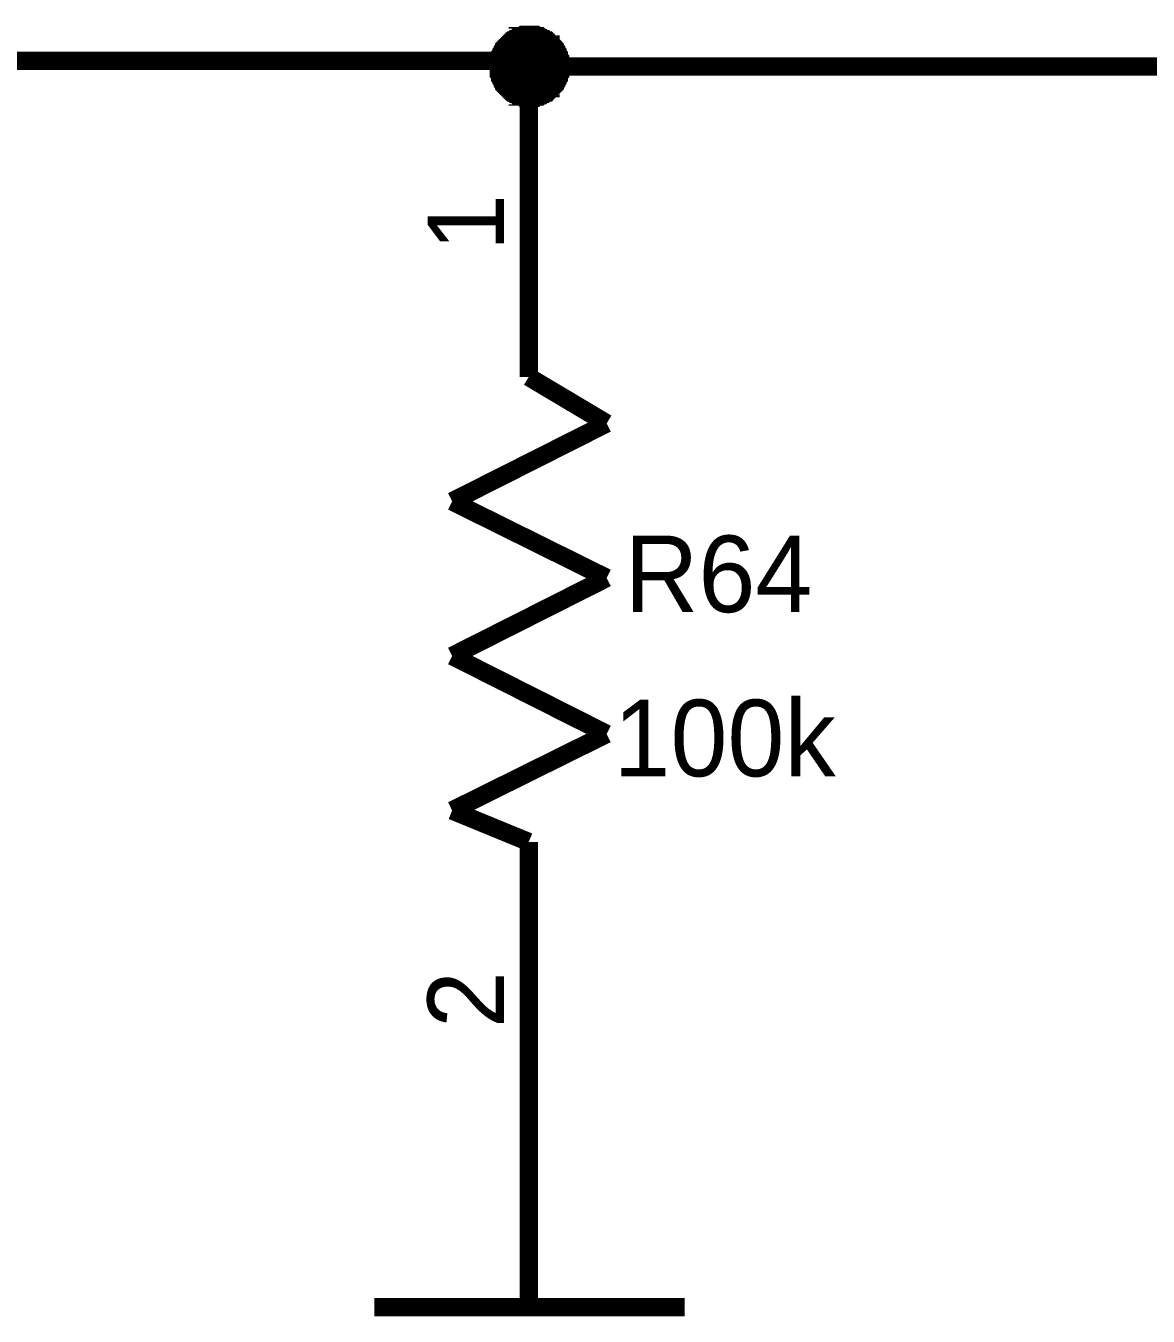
# Model space of a CAD drawing. Header units: millimetres. Extents: x 0 to 800, y 0 to 567.
# Drawn here: x 226.37 to 244.75, y 99.39 to 120.52 of the extents above; entities that cross this region are included whole.
import ezdxf

# ---------------------------------------------------------------- set-up
doc = ezdxf.new("R2010")
doc.units = ezdxf.units.MM
doc.layers.add('Sheet', color=255, linetype='Continuous')

msp = doc.modelspace()

# ---------------------------------------------------------------- linework, layer by layer
at = {"layer": 'Sheet'}
for points, const_width in [([(234.117, 119.856), (234.117, 119.878), (234.117, 119.901), (234.117, 119.945), (234.117, 119.968), (234.139, 119.99), (234.139, 120.013), (234.139, 120.035), (234.161, 120.057), (234.161, 120.08), (234.184, 120.102), (234.184, 120.125), (234.206, 120.147), (234.206, 120.169), (234.229, 120.192), (234.251, 120.214), (234.251, 120.214), (234.273, 120.237), (234.296, 120.259), (234.318, 120.281), (234.341, 120.281), (234.363, 120.304), (234.385, 120.304), (234.408, 120.326), (234.43, 120.326), (234.43, 120.349), (234.475, 120.349), (234.497, 120.349), (234.52, 120.371), (234.542, 120.371), (234.565, 120.371), (234.587, 120.371), (234.609, 120.371)], 0.3), ([(234.117, 119.856), (234.117, 119.878), (234.117, 119.901), (234.117, 119.945), (234.117, 119.968), (234.139, 119.99), (234.139, 120.013), (234.139, 120.035), (234.161, 120.057), (234.161, 120.08), (234.184, 120.102), (234.184, 120.125), (234.206, 120.147), (234.206, 120.169), (234.229, 120.192), (234.251, 120.214), (234.251, 120.214), (234.273, 120.237), (234.296, 120.259), (234.318, 120.281), (234.341, 120.281), (234.363, 120.304), (234.385, 120.304), (234.408, 120.326), (234.43, 120.326), (234.43, 120.349), (234.475, 120.349), (234.497, 120.349), (234.52, 120.371), (234.542, 120.371), (234.565, 120.371), (234.587, 120.371), (234.609, 120.371)], 0.3), ([(234.117, 119.856), (234.117, 119.878), (234.117, 119.901), (234.117, 119.945), (234.117, 119.968), (234.139, 119.99), (234.139, 120.013), (234.139, 120.035), (234.161, 120.057), (234.161, 120.08), (234.184, 120.102), (234.184, 120.125), (234.206, 120.147), (234.206, 120.169), (234.229, 120.192), (234.251, 120.214), (234.251, 120.214), (234.273, 120.237), (234.296, 120.259), (234.318, 120.281), (234.341, 120.281), (234.363, 120.304), (234.385, 120.304), (234.408, 120.326), (234.43, 120.326), (234.43, 120.349), (234.475, 120.349), (234.497, 120.349), (234.52, 120.371), (234.542, 120.371), (234.565, 120.371), (234.587, 120.371), (234.609, 120.371)], 0.3), ([(234.117, 119.856), (234.117, 119.878), (234.117, 119.901), (234.117, 119.945), (234.117, 119.968), (234.139, 119.99), (234.139, 120.013), (234.139, 120.035), (234.161, 120.057), (234.161, 120.08), (234.184, 120.102), (234.184, 120.125), (234.206, 120.147), (234.206, 120.169), (234.229, 120.192), (234.251, 120.214), (234.251, 120.214), (234.273, 120.237), (234.296, 120.259), (234.318, 120.281), (234.341, 120.281), (234.363, 120.304), (234.385, 120.304), (234.408, 120.326), (234.43, 120.326), (234.43, 120.349), (234.475, 120.349), (234.497, 120.349), (234.52, 120.371), (234.542, 120.371), (234.565, 120.371), (234.587, 120.371), (234.609, 120.371)], 0.3), ([(234.117, 119.856), (234.117, 119.878), (234.117, 119.901), (234.117, 119.945), (234.117, 119.968), (234.139, 119.99), (234.139, 120.013), (234.139, 120.035), (234.161, 120.057), (234.161, 120.08), (234.184, 120.102), (234.184, 120.125), (234.206, 120.147), (234.206, 120.169), (234.229, 120.192), (234.251, 120.214), (234.251, 120.214), (234.273, 120.237), (234.296, 120.259), (234.318, 120.281), (234.341, 120.281), (234.363, 120.304), (234.385, 120.304), (234.408, 120.326), (234.43, 120.326), (234.43, 120.349), (234.475, 120.349), (234.497, 120.349), (234.52, 120.371), (234.542, 120.371), (234.565, 120.371), (234.587, 120.371), (234.609, 120.371)], 0.3), ([(234.609, 120.371), (234.609, 120.371)], 0.3), ([(234.609, 120.371), (234.632, 120.371), (234.654, 120.371), (234.699, 120.371), (234.721, 120.371), (234.744, 120.349), (234.766, 120.349), (234.789, 120.349), (234.811, 120.326), (234.833, 120.326), (234.856, 120.304), (234.878, 120.304), (234.901, 120.281), (234.923, 120.281), (234.945, 120.259), (234.968, 120.237), (234.968, 120.214), (234.99, 120.214), (235.013, 120.192), (235.035, 120.169), (235.035, 120.147), (235.057, 120.125), (235.057, 120.102), (235.08, 120.08), (235.08, 120.057), (235.102, 120.035), (235.102, 120.013), (235.102, 119.99), (235.125, 119.968), (235.125, 119.945), (235.125, 119.901), (235.125, 119.878), (235.125, 119.856)], 0.3), ([(234.609, 120.371), (234.609, 120.371)], 0.3), ([(234.609, 120.371), (234.632, 120.371), (234.654, 120.371), (234.699, 120.371), (234.721, 120.371), (234.744, 120.349), (234.766, 120.349), (234.789, 120.349), (234.811, 120.326), (234.833, 120.326), (234.856, 120.304), (234.878, 120.304), (234.901, 120.281), (234.923, 120.281), (234.945, 120.259), (234.968, 120.237), (234.968, 120.214), (234.99, 120.214), (235.013, 120.192), (235.035, 120.169), (235.035, 120.147), (235.057, 120.125), (235.057, 120.102), (235.08, 120.08), (235.08, 120.057), (235.102, 120.035), (235.102, 120.013), (235.102, 119.99), (235.125, 119.968), (235.125, 119.945), (235.125, 119.901), (235.125, 119.878), (235.125, 119.856)], 0.3), ([(234.609, 120.371), (234.609, 120.371)], 0.3), ([(234.609, 120.371), (234.632, 120.371), (234.654, 120.371), (234.699, 120.371), (234.721, 120.371), (234.744, 120.349), (234.766, 120.349), (234.789, 120.349), (234.811, 120.326), (234.833, 120.326), (234.856, 120.304), (234.878, 120.304), (234.901, 120.281), (234.923, 120.281), (234.945, 120.259), (234.968, 120.237), (234.968, 120.214), (234.99, 120.214), (235.013, 120.192), (235.035, 120.169), (235.035, 120.147), (235.057, 120.125), (235.057, 120.102), (235.08, 120.08), (235.08, 120.057), (235.102, 120.035), (235.102, 120.013), (235.102, 119.99), (235.125, 119.968), (235.125, 119.945), (235.125, 119.901), (235.125, 119.878), (235.125, 119.856)], 0.3), ([(234.609, 120.371), (234.609, 120.371)], 0.3), ([(234.609, 120.371), (234.632, 120.371), (234.654, 120.371), (234.699, 120.371), (234.721, 120.371), (234.744, 120.349), (234.766, 120.349), (234.789, 120.349), (234.811, 120.326), (234.833, 120.326), (234.856, 120.304), (234.878, 120.304), (234.901, 120.281), (234.923, 120.281), (234.945, 120.259), (234.968, 120.237), (234.968, 120.214), (234.99, 120.214), (235.013, 120.192), (235.035, 120.169), (235.035, 120.147), (235.057, 120.125), (235.057, 120.102), (235.08, 120.08), (235.08, 120.057), (235.102, 120.035), (235.102, 120.013), (235.102, 119.99), (235.125, 119.968), (235.125, 119.945), (235.125, 119.901), (235.125, 119.878), (235.125, 119.856)], 0.3), ([(234.609, 120.371), (234.609, 120.371)], 0.3), ([(234.609, 120.371), (234.632, 120.371), (234.654, 120.371), (234.699, 120.371), (234.721, 120.371), (234.744, 120.349), (234.766, 120.349), (234.789, 120.349), (234.811, 120.326), (234.833, 120.326), (234.856, 120.304), (234.878, 120.304), (234.901, 120.281), (234.923, 120.281), (234.945, 120.259), (234.968, 120.237), (234.968, 120.214), (234.99, 120.214), (235.013, 120.192), (235.035, 120.169), (235.035, 120.147), (235.057, 120.125), (235.057, 120.102), (235.08, 120.08), (235.08, 120.057), (235.102, 120.035), (235.102, 120.013), (235.102, 119.99), (235.125, 119.968), (235.125, 119.945), (235.125, 119.901), (235.125, 119.878), (235.125, 119.856)], 0.3), ([(234.117, 119.856), (234.117, 119.878), (234.117, 119.901), (234.117, 119.945), (234.117, 119.968), (234.139, 119.99), (234.139, 120.013), (234.139, 120.035), (234.161, 120.057), (234.161, 120.08), (234.184, 120.102), (234.184, 120.125), (234.206, 120.147), (234.206, 120.169), (234.229, 120.192), (234.251, 120.214), (234.251, 120.214), (234.273, 120.237), (234.296, 120.259), (234.318, 120.281), (234.341, 120.281), (234.363, 120.304), (234.385, 120.304), (234.408, 120.326), (234.43, 120.326), (234.43, 120.349), (234.475, 120.349), (234.497, 120.349), (234.52, 120.371), (234.542, 120.371), (234.565, 120.371), (234.587, 120.371), (234.609, 120.371)], 0.0991), ([(234.117, 119.856), (234.117, 119.878), (234.117, 119.901), (234.117, 119.945), (234.117, 119.968), (234.139, 119.99), (234.139, 120.013), (234.139, 120.035), (234.161, 120.057), (234.161, 120.08), (234.184, 120.102), (234.184, 120.125), (234.206, 120.147), (234.206, 120.169), (234.229, 120.192), (234.251, 120.214), (234.251, 120.214), (234.273, 120.237), (234.296, 120.259), (234.318, 120.281), (234.341, 120.281), (234.363, 120.304), (234.385, 120.304), (234.408, 120.326), (234.43, 120.326), (234.43, 120.349), (234.475, 120.349), (234.497, 120.349), (234.52, 120.371), (234.542, 120.371), (234.565, 120.371), (234.587, 120.371), (234.609, 120.371)], 0.0991), ([(234.117, 119.856), (234.117, 119.878), (234.117, 119.901), (234.117, 119.945), (234.117, 119.968), (234.139, 119.99), (234.139, 120.013), (234.139, 120.035), (234.161, 120.057), (234.161, 120.08), (234.184, 120.102), (234.184, 120.125), (234.206, 120.147), (234.206, 120.169), (234.229, 120.192), (234.251, 120.214), (234.251, 120.214), (234.273, 120.237), (234.296, 120.259), (234.318, 120.281), (234.341, 120.281), (234.363, 120.304), (234.385, 120.304), (234.408, 120.326), (234.43, 120.326), (234.43, 120.349), (234.475, 120.349), (234.497, 120.349), (234.52, 120.371), (234.542, 120.371), (234.565, 120.371), (234.587, 120.371), (234.609, 120.371)], 0.0991), ([(234.117, 119.856), (234.117, 119.878), (234.117, 119.901), (234.117, 119.945), (234.117, 119.968), (234.139, 119.99), (234.139, 120.013), (234.139, 120.035), (234.161, 120.057), (234.161, 120.08), (234.184, 120.102), (234.184, 120.125), (234.206, 120.147), (234.206, 120.169), (234.229, 120.192), (234.251, 120.214), (234.251, 120.214), (234.273, 120.237), (234.296, 120.259), (234.318, 120.281), (234.341, 120.281), (234.363, 120.304), (234.385, 120.304), (234.408, 120.326), (234.43, 120.326), (234.43, 120.349), (234.475, 120.349), (234.497, 120.349), (234.52, 120.371), (234.542, 120.371), (234.565, 120.371), (234.587, 120.371), (234.609, 120.371)], 0.0991), ([(234.117, 119.856), (234.117, 119.878), (234.117, 119.901), (234.117, 119.945), (234.117, 119.968), (234.139, 119.99), (234.139, 120.013), (234.139, 120.035), (234.161, 120.057), (234.161, 120.08), (234.184, 120.102), (234.184, 120.125), (234.206, 120.147), (234.206, 120.169), (234.229, 120.192), (234.251, 120.214), (234.251, 120.214), (234.273, 120.237), (234.296, 120.259), (234.318, 120.281), (234.341, 120.281), (234.363, 120.304), (234.385, 120.304), (234.408, 120.326), (234.43, 120.326), (234.43, 120.349), (234.475, 120.349), (234.497, 120.349), (234.52, 120.371), (234.542, 120.371), (234.565, 120.371), (234.587, 120.371), (234.609, 120.371)], 0.0991), ([(234.609, 120.371), (234.609, 120.371)], 0.0991), ([(234.609, 120.371), (234.632, 120.371), (234.654, 120.371), (234.699, 120.371), (234.721, 120.371), (234.744, 120.349), (234.766, 120.349), (234.789, 120.349), (234.811, 120.326), (234.833, 120.326), (234.856, 120.304), (234.878, 120.304), (234.901, 120.281), (234.923, 120.281), (234.945, 120.259), (234.968, 120.237), (234.968, 120.214), (234.99, 120.214), (235.013, 120.192), (235.035, 120.169), (235.035, 120.147), (235.057, 120.125), (235.057, 120.102), (235.08, 120.08), (235.08, 120.057), (235.102, 120.035), (235.102, 120.013), (235.102, 119.99), (235.125, 119.968), (235.125, 119.945), (235.125, 119.901), (235.125, 119.878), (235.125, 119.856)], 0.0991), ([(234.609, 120.371), (234.609, 120.371)], 0.0991), ([(234.609, 120.371), (234.632, 120.371), (234.654, 120.371), (234.699, 120.371), (234.721, 120.371), (234.744, 120.349), (234.766, 120.349), (234.789, 120.349), (234.811, 120.326), (234.833, 120.326), (234.856, 120.304), (234.878, 120.304), (234.901, 120.281), (234.923, 120.281), (234.945, 120.259), (234.968, 120.237), (234.968, 120.214), (234.99, 120.214), (235.013, 120.192), (235.035, 120.169), (235.035, 120.147), (235.057, 120.125), (235.057, 120.102), (235.08, 120.08), (235.08, 120.057), (235.102, 120.035), (235.102, 120.013), (235.102, 119.99), (235.125, 119.968), (235.125, 119.945), (235.125, 119.901), (235.125, 119.878), (235.125, 119.856)], 0.0991), ([(234.609, 120.371), (234.609, 120.371)], 0.0991), ([(234.609, 120.371), (234.632, 120.371), (234.654, 120.371), (234.699, 120.371), (234.721, 120.371), (234.744, 120.349), (234.766, 120.349), (234.789, 120.349), (234.811, 120.326), (234.833, 120.326), (234.856, 120.304), (234.878, 120.304), (234.901, 120.281), (234.923, 120.281), (234.945, 120.259), (234.968, 120.237), (234.968, 120.214), (234.99, 120.214), (235.013, 120.192), (235.035, 120.169), (235.035, 120.147), (235.057, 120.125), (235.057, 120.102), (235.08, 120.08), (235.08, 120.057), (235.102, 120.035), (235.102, 120.013), (235.102, 119.99), (235.125, 119.968), (235.125, 119.945), (235.125, 119.901), (235.125, 119.878), (235.125, 119.856)], 0.0991), ([(234.609, 120.371), (234.609, 120.371)], 0.0991), ([(234.609, 120.371), (234.632, 120.371), (234.654, 120.371), (234.699, 120.371), (234.721, 120.371), (234.744, 120.349), (234.766, 120.349), (234.789, 120.349), (234.811, 120.326), (234.833, 120.326), (234.856, 120.304), (234.878, 120.304), (234.901, 120.281), (234.923, 120.281), (234.945, 120.259), (234.968, 120.237), (234.968, 120.214), (234.99, 120.214), (235.013, 120.192), (235.035, 120.169), (235.035, 120.147), (235.057, 120.125), (235.057, 120.102), (235.08, 120.08), (235.08, 120.057), (235.102, 120.035), (235.102, 120.013), (235.102, 119.99), (235.125, 119.968), (235.125, 119.945), (235.125, 119.901), (235.125, 119.878), (235.125, 119.856)], 0.0991), ([(234.609, 120.371), (234.609, 120.371)], 0.0991), ([(234.609, 120.371), (234.632, 120.371), (234.654, 120.371), (234.699, 120.371), (234.721, 120.371), (234.744, 120.349), (234.766, 120.349), (234.789, 120.349), (234.811, 120.326), (234.833, 120.326), (234.856, 120.304), (234.878, 120.304), (234.901, 120.281), (234.923, 120.281), (234.945, 120.259), (234.968, 120.237), (234.968, 120.214), (234.99, 120.214), (235.013, 120.192), (235.035, 120.169), (235.035, 120.147), (235.057, 120.125), (235.057, 120.102), (235.08, 120.08), (235.08, 120.057), (235.102, 120.035), (235.102, 120.013), (235.102, 119.99), (235.125, 119.968), (235.125, 119.945), (235.125, 119.901), (235.125, 119.878), (235.125, 119.856)], 0.0991), ([(223.522, 119.945), (234.609, 119.945), (234.609, 119.856), (257.233, 119.856)], 0.3), ([(234.609, 119.341), (234.587, 119.341), (234.565, 119.341), (234.542, 119.341), (234.52, 119.341), (234.497, 119.363), (234.475, 119.363), (234.43, 119.363), (234.43, 119.385), (234.408, 119.385), (234.385, 119.408), (234.363, 119.408), (234.341, 119.43), (234.318, 119.43), (234.296, 119.453), (234.273, 119.475), (234.251, 119.497), (234.251, 119.497), (234.229, 119.52), (234.206, 119.542), (234.206, 119.565), (234.184, 119.587), (234.184, 119.609), (234.161, 119.632), (234.161, 119.654), (234.139, 119.677), (234.139, 119.699), (234.139, 119.721), (234.117, 119.744), (234.117, 119.766), (234.117, 119.811), (234.117, 119.833), (234.117, 119.856)], 0.3), ([(234.117, 119.856), (234.117, 119.856)], 0.3), ([(234.609, 119.341), (234.587, 119.341), (234.565, 119.341), (234.542, 119.341), (234.52, 119.341), (234.497, 119.363), (234.475, 119.363), (234.43, 119.363), (234.43, 119.385), (234.408, 119.385), (234.385, 119.408), (234.363, 119.408), (234.341, 119.43), (234.318, 119.43), (234.296, 119.453), (234.273, 119.475), (234.251, 119.497), (234.251, 119.497), (234.229, 119.52), (234.206, 119.542), (234.206, 119.565), (234.184, 119.587), (234.184, 119.609), (234.161, 119.632), (234.161, 119.654), (234.139, 119.677), (234.139, 119.699), (234.139, 119.721), (234.117, 119.744), (234.117, 119.766), (234.117, 119.811), (234.117, 119.833), (234.117, 119.856)], 0.3), ([(234.117, 119.856), (234.117, 119.856)], 0.3), ([(234.609, 119.341), (234.587, 119.341), (234.565, 119.341), (234.542, 119.341), (234.52, 119.341), (234.497, 119.363), (234.475, 119.363), (234.43, 119.363), (234.43, 119.385), (234.408, 119.385), (234.385, 119.408), (234.363, 119.408), (234.341, 119.43), (234.318, 119.43), (234.296, 119.453), (234.273, 119.475), (234.251, 119.497), (234.251, 119.497), (234.229, 119.52), (234.206, 119.542), (234.206, 119.565), (234.184, 119.587), (234.184, 119.609), (234.161, 119.632), (234.161, 119.654), (234.139, 119.677), (234.139, 119.699), (234.139, 119.721), (234.117, 119.744), (234.117, 119.766), (234.117, 119.811), (234.117, 119.833), (234.117, 119.856)], 0.3), ([(234.117, 119.856), (234.117, 119.856)], 0.3), ([(234.609, 119.341), (234.587, 119.341), (234.565, 119.341), (234.542, 119.341), (234.52, 119.341), (234.497, 119.363), (234.475, 119.363), (234.43, 119.363), (234.43, 119.385), (234.408, 119.385), (234.385, 119.408), (234.363, 119.408), (234.341, 119.43), (234.318, 119.43), (234.296, 119.453), (234.273, 119.475), (234.251, 119.497), (234.251, 119.497), (234.229, 119.52), (234.206, 119.542), (234.206, 119.565), (234.184, 119.587), (234.184, 119.609), (234.161, 119.632), (234.161, 119.654), (234.139, 119.677), (234.139, 119.699), (234.139, 119.721), (234.117, 119.744), (234.117, 119.766), (234.117, 119.811), (234.117, 119.833), (234.117, 119.856)], 0.3), ([(234.117, 119.856), (234.117, 119.856)], 0.3), ([(234.609, 119.341), (234.587, 119.341), (234.565, 119.341), (234.542, 119.341), (234.52, 119.341), (234.497, 119.363), (234.475, 119.363), (234.43, 119.363), (234.43, 119.385), (234.408, 119.385), (234.385, 119.408), (234.363, 119.408), (234.341, 119.43), (234.318, 119.43), (234.296, 119.453), (234.273, 119.475), (234.251, 119.497), (234.251, 119.497), (234.229, 119.52), (234.206, 119.542), (234.206, 119.565), (234.184, 119.587), (234.184, 119.609), (234.161, 119.632), (234.161, 119.654), (234.139, 119.677), (234.139, 119.699), (234.139, 119.721), (234.117, 119.744), (234.117, 119.766), (234.117, 119.811), (234.117, 119.833), (234.117, 119.856)], 0.3), ([(234.117, 119.856), (234.117, 119.856)], 0.3), ([(234.609, 119.341), (234.587, 119.341), (234.565, 119.341), (234.542, 119.341), (234.52, 119.341), (234.497, 119.363), (234.475, 119.363), (234.43, 119.363), (234.43, 119.385), (234.408, 119.385), (234.385, 119.408), (234.363, 119.408), (234.341, 119.43), (234.318, 119.43), (234.296, 119.453), (234.273, 119.475), (234.251, 119.497), (234.251, 119.497), (234.229, 119.52), (234.206, 119.542), (234.206, 119.565), (234.184, 119.587), (234.184, 119.609), (234.161, 119.632), (234.161, 119.654), (234.139, 119.677), (234.139, 119.699), (234.139, 119.721), (234.117, 119.744), (234.117, 119.766), (234.117, 119.811), (234.117, 119.833), (234.117, 119.856)], 0.0991), ([(234.117, 119.856), (234.117, 119.856)], 0.0991), ([(234.609, 119.341), (234.587, 119.341), (234.565, 119.341), (234.542, 119.341), (234.52, 119.341), (234.497, 119.363), (234.475, 119.363), (234.43, 119.363), (234.43, 119.385), (234.408, 119.385), (234.385, 119.408), (234.363, 119.408), (234.341, 119.43), (234.318, 119.43), (234.296, 119.453), (234.273, 119.475), (234.251, 119.497), (234.251, 119.497), (234.229, 119.52), (234.206, 119.542), (234.206, 119.565), (234.184, 119.587), (234.184, 119.609), (234.161, 119.632), (234.161, 119.654), (234.139, 119.677), (234.139, 119.699), (234.139, 119.721), (234.117, 119.744), (234.117, 119.766), (234.117, 119.811), (234.117, 119.833), (234.117, 119.856)], 0.0991), ([(234.117, 119.856), (234.117, 119.856)], 0.0991), ([(234.609, 119.341), (234.587, 119.341), (234.565, 119.341), (234.542, 119.341), (234.52, 119.341), (234.497, 119.363), (234.475, 119.363), (234.43, 119.363), (234.43, 119.385), (234.408, 119.385), (234.385, 119.408), (234.363, 119.408), (234.341, 119.43), (234.318, 119.43), (234.296, 119.453), (234.273, 119.475), (234.251, 119.497), (234.251, 119.497), (234.229, 119.52), (234.206, 119.542), (234.206, 119.565), (234.184, 119.587), (234.184, 119.609), (234.161, 119.632), (234.161, 119.654), (234.139, 119.677), (234.139, 119.699), (234.139, 119.721), (234.117, 119.744), (234.117, 119.766), (234.117, 119.811), (234.117, 119.833), (234.117, 119.856)], 0.0991), ([(234.117, 119.856), (234.117, 119.856)], 0.0991), ([(234.609, 119.341), (234.587, 119.341), (234.565, 119.341), (234.542, 119.341), (234.52, 119.341), (234.497, 119.363), (234.475, 119.363), (234.43, 119.363), (234.43, 119.385), (234.408, 119.385), (234.385, 119.408), (234.363, 119.408), (234.341, 119.43), (234.318, 119.43), (234.296, 119.453), (234.273, 119.475), (234.251, 119.497), (234.251, 119.497), (234.229, 119.52), (234.206, 119.542), (234.206, 119.565), (234.184, 119.587), (234.184, 119.609), (234.161, 119.632), (234.161, 119.654), (234.139, 119.677), (234.139, 119.699), (234.139, 119.721), (234.117, 119.744), (234.117, 119.766), (234.117, 119.811), (234.117, 119.833), (234.117, 119.856)], 0.0991), ([(234.117, 119.856), (234.117, 119.856)], 0.0991), ([(234.609, 119.341), (234.587, 119.341), (234.565, 119.341), (234.542, 119.341), (234.52, 119.341), (234.497, 119.363), (234.475, 119.363), (234.43, 119.363), (234.43, 119.385), (234.408, 119.385), (234.385, 119.408), (234.363, 119.408), (234.341, 119.43), (234.318, 119.43), (234.296, 119.453), (234.273, 119.475), (234.251, 119.497), (234.251, 119.497), (234.229, 119.52), (234.206, 119.542), (234.206, 119.565), (234.184, 119.587), (234.184, 119.609), (234.161, 119.632), (234.161, 119.654), (234.139, 119.677), (234.139, 119.699), (234.139, 119.721), (234.117, 119.744), (234.117, 119.766), (234.117, 119.811), (234.117, 119.833), (234.117, 119.856)], 0.0991), ([(234.117, 119.856), (234.117, 119.856)], 0.0991), ([(235.125, 119.856), (235.125, 119.833), (235.125, 119.811), (235.125, 119.766), (235.125, 119.744), (235.102, 119.721), (235.102, 119.699), (235.102, 119.677), (235.08, 119.654), (235.08, 119.632), (235.057, 119.609), (235.057, 119.587), (235.035, 119.565), (235.035, 119.542), (235.013, 119.52), (234.99, 119.497), (234.968, 119.497), (234.968, 119.475), (234.945, 119.453), (234.923, 119.43), (234.901, 119.43), (234.878, 119.408), (234.856, 119.408), (234.833, 119.385), (234.811, 119.385), (234.789, 119.363), (234.766, 119.363), (234.744, 119.363), (234.721, 119.341), (234.699, 119.341), (234.654, 119.341), (234.632, 119.341), (234.609, 119.341)], 0.3), ([(234.609, 114.771), (234.609, 119.856)], 0.3), ([(235.125, 119.856), (235.125, 119.833), (235.125, 119.811), (235.125, 119.766), (235.125, 119.744), (235.102, 119.721), (235.102, 119.699), (235.102, 119.677), (235.08, 119.654), (235.08, 119.632), (235.057, 119.609), (235.057, 119.587), (235.035, 119.565), (235.035, 119.542), (235.013, 119.52), (234.99, 119.497), (234.968, 119.497), (234.968, 119.475), (234.945, 119.453), (234.923, 119.43), (234.901, 119.43), (234.878, 119.408), (234.856, 119.408), (234.833, 119.385), (234.811, 119.385), (234.789, 119.363), (234.766, 119.363), (234.744, 119.363), (234.721, 119.341), (234.699, 119.341), (234.654, 119.341), (234.632, 119.341), (234.609, 119.341)], 0.3), ([(235.125, 119.856), (235.125, 119.833), (235.125, 119.811), (235.125, 119.766), (235.125, 119.744), (235.102, 119.721), (235.102, 119.699), (235.102, 119.677), (235.08, 119.654), (235.08, 119.632), (235.057, 119.609), (235.057, 119.587), (235.035, 119.565), (235.035, 119.542), (235.013, 119.52), (234.99, 119.497), (234.968, 119.497), (234.968, 119.475), (234.945, 119.453), (234.923, 119.43), (234.901, 119.43), (234.878, 119.408), (234.856, 119.408), (234.833, 119.385), (234.811, 119.385), (234.789, 119.363), (234.766, 119.363), (234.744, 119.363), (234.721, 119.341), (234.699, 119.341), (234.654, 119.341), (234.632, 119.341), (234.609, 119.341)], 0.3), ([(235.125, 119.856), (235.125, 119.833), (235.125, 119.811), (235.125, 119.766), (235.125, 119.744), (235.102, 119.721), (235.102, 119.699), (235.102, 119.677), (235.08, 119.654), (235.08, 119.632), (235.057, 119.609), (235.057, 119.587), (235.035, 119.565), (235.035, 119.542), (235.013, 119.52), (234.99, 119.497), (234.968, 119.497), (234.968, 119.475), (234.945, 119.453), (234.923, 119.43), (234.901, 119.43), (234.878, 119.408), (234.856, 119.408), (234.833, 119.385), (234.811, 119.385), (234.789, 119.363), (234.766, 119.363), (234.744, 119.363), (234.721, 119.341), (234.699, 119.341), (234.654, 119.341), (234.632, 119.341), (234.609, 119.341)], 0.3), ([(235.125, 119.856), (235.125, 119.833), (235.125, 119.811), (235.125, 119.766), (235.125, 119.744), (235.102, 119.721), (235.102, 119.699), (235.102, 119.677), (235.08, 119.654), (235.08, 119.632), (235.057, 119.609), (235.057, 119.587), (235.035, 119.565), (235.035, 119.542), (235.013, 119.52), (234.99, 119.497), (234.968, 119.497), (234.968, 119.475), (234.945, 119.453), (234.923, 119.43), (234.901, 119.43), (234.878, 119.408), (234.856, 119.408), (234.833, 119.385), (234.811, 119.385), (234.789, 119.363), (234.766, 119.363), (234.744, 119.363), (234.721, 119.341), (234.699, 119.341), (234.654, 119.341), (234.632, 119.341), (234.609, 119.341)], 0.3), ([(235.125, 119.856), (235.125, 119.833), (235.125, 119.811), (235.125, 119.766), (235.125, 119.744), (235.102, 119.721), (235.102, 119.699), (235.102, 119.677), (235.08, 119.654), (235.08, 119.632), (235.057, 119.609), (235.057, 119.587), (235.035, 119.565), (235.035, 119.542), (235.013, 119.52), (234.99, 119.497), (234.968, 119.497), (234.968, 119.475), (234.945, 119.453), (234.923, 119.43), (234.901, 119.43), (234.878, 119.408), (234.856, 119.408), (234.833, 119.385), (234.811, 119.385), (234.789, 119.363), (234.766, 119.363), (234.744, 119.363), (234.721, 119.341), (234.699, 119.341), (234.654, 119.341), (234.632, 119.341), (234.609, 119.341)], 0.0991), ([(235.125, 119.856), (235.125, 119.833), (235.125, 119.811), (235.125, 119.766), (235.125, 119.744), (235.102, 119.721), (235.102, 119.699), (235.102, 119.677), (235.08, 119.654), (235.08, 119.632), (235.057, 119.609), (235.057, 119.587), (235.035, 119.565), (235.035, 119.542), (235.013, 119.52), (234.99, 119.497), (234.968, 119.497), (234.968, 119.475), (234.945, 119.453), (234.923, 119.43), (234.901, 119.43), (234.878, 119.408), (234.856, 119.408), (234.833, 119.385), (234.811, 119.385), (234.789, 119.363), (234.766, 119.363), (234.744, 119.363), (234.721, 119.341), (234.699, 119.341), (234.654, 119.341), (234.632, 119.341), (234.609, 119.341)], 0.0991), ([(235.125, 119.856), (235.125, 119.833), (235.125, 119.811), (235.125, 119.766), (235.125, 119.744), (235.102, 119.721), (235.102, 119.699), (235.102, 119.677), (235.08, 119.654), (235.08, 119.632), (235.057, 119.609), (235.057, 119.587), (235.035, 119.565), (235.035, 119.542), (235.013, 119.52), (234.99, 119.497), (234.968, 119.497), (234.968, 119.475), (234.945, 119.453), (234.923, 119.43), (234.901, 119.43), (234.878, 119.408), (234.856, 119.408), (234.833, 119.385), (234.811, 119.385), (234.789, 119.363), (234.766, 119.363), (234.744, 119.363), (234.721, 119.341), (234.699, 119.341), (234.654, 119.341), (234.632, 119.341), (234.609, 119.341)], 0.0991), ([(235.125, 119.856), (235.125, 119.833), (235.125, 119.811), (235.125, 119.766), (235.125, 119.744), (235.102, 119.721), (235.102, 119.699), (235.102, 119.677), (235.08, 119.654), (235.08, 119.632), (235.057, 119.609), (235.057, 119.587), (235.035, 119.565), (235.035, 119.542), (235.013, 119.52), (234.99, 119.497), (234.968, 119.497), (234.968, 119.475), (234.945, 119.453), (234.923, 119.43), (234.901, 119.43), (234.878, 119.408), (234.856, 119.408), (234.833, 119.385), (234.811, 119.385), (234.789, 119.363), (234.766, 119.363), (234.744, 119.363), (234.721, 119.341), (234.699, 119.341), (234.654, 119.341), (234.632, 119.341), (234.609, 119.341)], 0.0991), ([(235.125, 119.856), (235.125, 119.833), (235.125, 119.811), (235.125, 119.766), (235.125, 119.744), (235.102, 119.721), (235.102, 119.699), (235.102, 119.677), (235.08, 119.654), (235.08, 119.632), (235.057, 119.609), (235.057, 119.587), (235.035, 119.565), (235.035, 119.542), (235.013, 119.52), (234.99, 119.497), (234.968, 119.497), (234.968, 119.475), (234.945, 119.453), (234.923, 119.43), (234.901, 119.43), (234.878, 119.408), (234.856, 119.408), (234.833, 119.385), (234.811, 119.385), (234.789, 119.363), (234.766, 119.363), (234.744, 119.363), (234.721, 119.341), (234.699, 119.341), (234.654, 119.341), (234.632, 119.341), (234.609, 119.341)], 0.0991), ([(235.125, 119.856), (235.125, 119.856), (235.125, 119.856), (235.125, 119.856), (235.125, 119.856), (235.125, 119.856), (235.125, 119.856), (235.125, 119.856), (235.125, 119.856), (235.125, 119.856), (235.125, 119.856), (235.125, 119.856), (235.125, 119.856), (235.125, 119.856), (235.125, 119.856), (235.125, 119.856), (235.125, 119.856), (235.125, 119.856), (235.125, 119.856), (235.125, 119.856), (235.125, 119.856), (235.125, 119.856), (235.125, 119.856), (235.125, 119.856), (235.125, 119.856), (235.125, 119.856), (235.125, 119.856), (235.125, 119.856), (235.125, 119.856), (235.125, 119.856), (235.125, 119.856), (235.125, 119.856), (235.125, 119.856)], 0.3), ([(235.125, 119.856), (235.125, 119.856)], 0.3), ([(235.125, 119.856), (235.125, 119.856), (235.125, 119.856), (235.125, 119.856), (235.125, 119.856), (235.125, 119.856), (235.125, 119.856), (235.125, 119.856), (235.125, 119.856), (235.125, 119.856), (235.125, 119.856), (235.125, 119.856), (235.125, 119.856), (235.125, 119.856), (235.125, 119.856), (235.125, 119.856), (235.125, 119.856), (235.125, 119.856), (235.125, 119.856), (235.125, 119.856), (235.125, 119.856), (235.125, 119.856), (235.125, 119.856), (235.125, 119.856), (235.125, 119.856), (235.125, 119.856), (235.125, 119.856), (235.125, 119.856), (235.125, 119.856), (235.125, 119.856), (235.125, 119.856), (235.125, 119.856), (235.125, 119.856)], 0.3), ([(235.125, 119.856), (235.125, 119.856)], 0.3), ([(235.125, 119.856), (235.125, 119.856), (235.125, 119.856), (235.125, 119.856), (235.125, 119.856), (235.125, 119.856), (235.125, 119.856), (235.125, 119.856), (235.125, 119.856), (235.125, 119.856), (235.125, 119.856), (235.125, 119.856), (235.125, 119.856), (235.125, 119.856), (235.125, 119.856), (235.125, 119.856), (235.125, 119.856), (235.125, 119.856), (235.125, 119.856), (235.125, 119.856), (235.125, 119.856), (235.125, 119.856), (235.125, 119.856), (235.125, 119.856), (235.125, 119.856), (235.125, 119.856), (235.125, 119.856), (235.125, 119.856), (235.125, 119.856), (235.125, 119.856), (235.125, 119.856), (235.125, 119.856), (235.125, 119.856)], 0.3), ([(235.125, 119.856), (235.125, 119.856)], 0.3), ([(235.125, 119.856), (235.125, 119.856), (235.125, 119.856), (235.125, 119.856), (235.125, 119.856), (235.125, 119.856), (235.125, 119.856), (235.125, 119.856), (235.125, 119.856), (235.125, 119.856), (235.125, 119.856), (235.125, 119.856), (235.125, 119.856), (235.125, 119.856), (235.125, 119.856), (235.125, 119.856), (235.125, 119.856), (235.125, 119.856), (235.125, 119.856), (235.125, 119.856), (235.125, 119.856), (235.125, 119.856), (235.125, 119.856), (235.125, 119.856), (235.125, 119.856), (235.125, 119.856), (235.125, 119.856), (235.125, 119.856), (235.125, 119.856), (235.125, 119.856), (235.125, 119.856), (235.125, 119.856), (235.125, 119.856)], 0.3), ([(235.125, 119.856), (235.125, 119.856)], 0.3), ([(235.125, 119.856), (235.125, 119.856), (235.125, 119.856), (235.125, 119.856), (235.125, 119.856), (235.125, 119.856), (235.125, 119.856), (235.125, 119.856), (235.125, 119.856), (235.125, 119.856), (235.125, 119.856), (235.125, 119.856), (235.125, 119.856), (235.125, 119.856), (235.125, 119.856), (235.125, 119.856), (235.125, 119.856), (235.125, 119.856), (235.125, 119.856), (235.125, 119.856), (235.125, 119.856), (235.125, 119.856), (235.125, 119.856), (235.125, 119.856), (235.125, 119.856), (235.125, 119.856), (235.125, 119.856), (235.125, 119.856), (235.125, 119.856), (235.125, 119.856), (235.125, 119.856), (235.125, 119.856), (235.125, 119.856)], 0.3), ([(235.125, 119.856), (235.125, 119.856)], 0.3), ([(235.125, 119.856), (235.125, 119.856), (235.125, 119.856), (235.125, 119.856), (235.125, 119.856), (235.125, 119.856), (235.125, 119.856), (235.125, 119.856), (235.125, 119.856), (235.125, 119.856), (235.125, 119.856), (235.125, 119.856), (235.125, 119.856), (235.125, 119.856), (235.125, 119.856), (235.125, 119.856), (235.125, 119.856), (235.125, 119.856), (235.125, 119.856), (235.125, 119.856), (235.125, 119.856), (235.125, 119.856), (235.125, 119.856), (235.125, 119.856), (235.125, 119.856), (235.125, 119.856), (235.125, 119.856), (235.125, 119.856), (235.125, 119.856), (235.125, 119.856), (235.125, 119.856), (235.125, 119.856), (235.125, 119.856)], 0.0991), ([(235.125, 119.856), (235.125, 119.856)], 0.0991), ([(235.125, 119.856), (235.125, 119.856), (235.125, 119.856), (235.125, 119.856), (235.125, 119.856), (235.125, 119.856), (235.125, 119.856), (235.125, 119.856), (235.125, 119.856), (235.125, 119.856), (235.125, 119.856), (235.125, 119.856), (235.125, 119.856), (235.125, 119.856), (235.125, 119.856), (235.125, 119.856), (235.125, 119.856), (235.125, 119.856), (235.125, 119.856), (235.125, 119.856), (235.125, 119.856), (235.125, 119.856), (235.125, 119.856), (235.125, 119.856), (235.125, 119.856), (235.125, 119.856), (235.125, 119.856), (235.125, 119.856), (235.125, 119.856), (235.125, 119.856), (235.125, 119.856), (235.125, 119.856), (235.125, 119.856)], 0.0991), ([(235.125, 119.856), (235.125, 119.856)], 0.0991), ([(235.125, 119.856), (235.125, 119.856), (235.125, 119.856), (235.125, 119.856), (235.125, 119.856), (235.125, 119.856), (235.125, 119.856), (235.125, 119.856), (235.125, 119.856), (235.125, 119.856), (235.125, 119.856), (235.125, 119.856), (235.125, 119.856), (235.125, 119.856), (235.125, 119.856), (235.125, 119.856), (235.125, 119.856), (235.125, 119.856), (235.125, 119.856), (235.125, 119.856), (235.125, 119.856), (235.125, 119.856), (235.125, 119.856), (235.125, 119.856), (235.125, 119.856), (235.125, 119.856), (235.125, 119.856), (235.125, 119.856), (235.125, 119.856), (235.125, 119.856), (235.125, 119.856), (235.125, 119.856), (235.125, 119.856)], 0.0991), ([(235.125, 119.856), (235.125, 119.856)], 0.0991), ([(235.125, 119.856), (235.125, 119.856), (235.125, 119.856), (235.125, 119.856), (235.125, 119.856), (235.125, 119.856), (235.125, 119.856), (235.125, 119.856), (235.125, 119.856), (235.125, 119.856), (235.125, 119.856), (235.125, 119.856), (235.125, 119.856), (235.125, 119.856), (235.125, 119.856), (235.125, 119.856), (235.125, 119.856), (235.125, 119.856), (235.125, 119.856), (235.125, 119.856), (235.125, 119.856), (235.125, 119.856), (235.125, 119.856), (235.125, 119.856), (235.125, 119.856), (235.125, 119.856), (235.125, 119.856), (235.125, 119.856), (235.125, 119.856), (235.125, 119.856), (235.125, 119.856), (235.125, 119.856), (235.125, 119.856)], 0.0991), ([(235.125, 119.856), (235.125, 119.856)], 0.0991), ([(235.125, 119.856), (235.125, 119.856), (235.125, 119.856), (235.125, 119.856), (235.125, 119.856), (235.125, 119.856), (235.125, 119.856), (235.125, 119.856), (235.125, 119.856), (235.125, 119.856), (235.125, 119.856), (235.125, 119.856), (235.125, 119.856), (235.125, 119.856), (235.125, 119.856), (235.125, 119.856), (235.125, 119.856), (235.125, 119.856), (235.125, 119.856), (235.125, 119.856), (235.125, 119.856), (235.125, 119.856), (235.125, 119.856), (235.125, 119.856), (235.125, 119.856), (235.125, 119.856), (235.125, 119.856), (235.125, 119.856), (235.125, 119.856), (235.125, 119.856), (235.125, 119.856), (235.125, 119.856), (235.125, 119.856)], 0.0991), ([(235.125, 119.856), (235.125, 119.856)], 0.0991), ([(234.609, 114.771), (234.609, 115.533)], 0.3), ([(234.609, 114.771), (235.886, 114.01)], 0.3), ([(235.886, 114.01), (233.355, 112.733)], 0.3), ([(233.355, 112.733), (235.886, 111.479)], 0.3), ([(235.886, 111.479), (233.355, 110.202)], 0.3), ([(233.355, 110.202), (235.886, 108.925)], 0.3), ([(235.886, 108.925), (233.355, 107.671)], 0.3), ([(233.355, 107.671), (234.609, 107.156)], 0.3), ([(234.609, 107.156), (234.609, 102.071)], 0.3), ([(234.609, 107.156), (234.609, 106.394)], 0.3), ([(234.609, 102.071), (234.609, 99.54)], 0.3), ([(232.078, 99.54), (237.163, 99.54)], 0.3)]:
    msp.add_lwpolyline(points, dxfattribs=dict(at, const_width=const_width))
at = {"layer": 'Sheet', "const_width": 0.508}
msp.add_lwpolyline([(234.352, 119.863, 1), (234.86, 119.863, 1)], format="xyb", close=True, dxfattribs=at)

# ---------------------------------------------------------------- texts
at = {"layer": 'Sheet'}
for s, p in [('1', (234.206, 116.832)), ('2', (234.206, 104.109))]:
    msp.add_text(s, height=1.254, rotation=90, dxfattribs=at).set_placement(p)
for s, p in [('R64', (236.177, 110.919)), ('100k', (235.998, 108.231))]:
    msp.add_text(s, height=1.2543, dxfattribs=at).set_placement(p)

doc.saveas('drawing.dxf')
